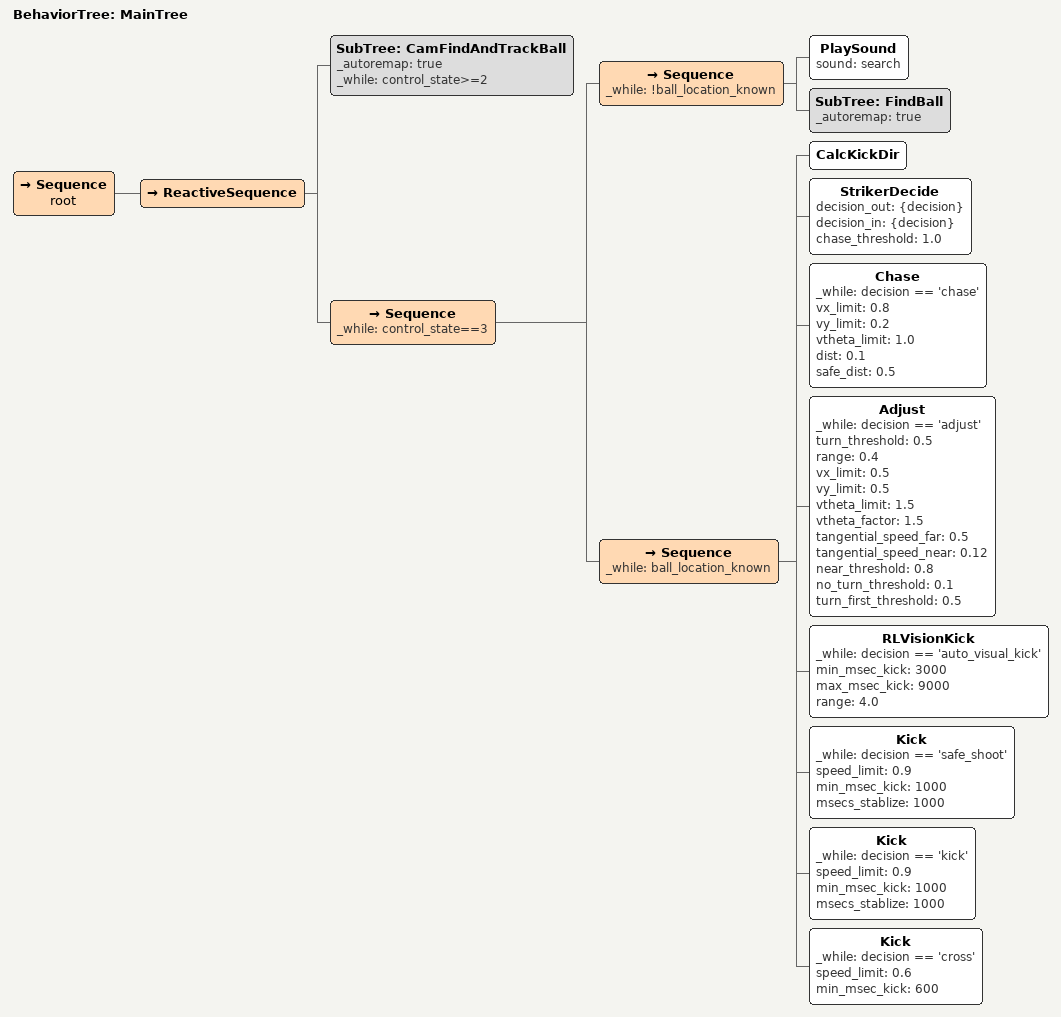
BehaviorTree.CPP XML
<!-- Shoot test: track the ball, use goalpost-aware kick direction, then adjust and shoot. -->

<root BTCPP_format="4">
    <include path="./subtrees/subtree_cam_find_and_track_ball.xml" />
    <include path="./subtrees/subtree_find_ball.xml" />

    <BehaviorTree ID="MainTree">
        <Sequence name="root">
            <ReactiveSequence>
                <SubTree ID="CamFindAndTrackBall" _autoremap="true" _while="control_state>=2" />
                <Sequence _while="control_state==3">
                    <Sequence _while="!ball_location_known">
                        <PlaySound sound="search" />
                        <SubTree ID="FindBall" _autoremap="true" />
                    </Sequence>
                    <Sequence _while="ball_location_known">
                        <CalcKickDir />
                        <StrikerDecide decision_out="{decision}" decision_in="{decision}" chase_threshold="1.0" />
                        <Chase _while="decision == 'chase'" vx_limit="0.8" vy_limit="0.2" vtheta_limit="1.0" dist="0.1" safe_dist="0.5" />
                        <Adjust _while="decision == 'adjust'" turn_threshold="0.5" range="0.4" vx_limit="0.5" vy_limit="0.5" vtheta_limit="1.5" vtheta_factor="1.5" tangential_speed_far="0.5" tangential_speed_near="0.12" near_threshold="0.8" no_turn_threshold="0.1" turn_first_threshold="0.5" />
                        <RLVisionKick _while="decision == 'auto_visual_kick'" min_msec_kick="3000" max_msec_kick="9000" range="4.0" />
                        <Kick _while="decision == 'safe_shoot'" speed_limit="0.9" min_msec_kick="1000" msecs_stablize="1000" />
                        <Kick _while="decision == 'kick'" speed_limit="0.9" min_msec_kick="1000" msecs_stablize="1000" />
                        <Kick _while="decision == 'cross'" speed_limit="0.6" min_msec_kick="600" />
                    </Sequence>
                </Sequence>
            </ReactiveSequence>
        </Sequence>
    </BehaviorTree>
</root>
